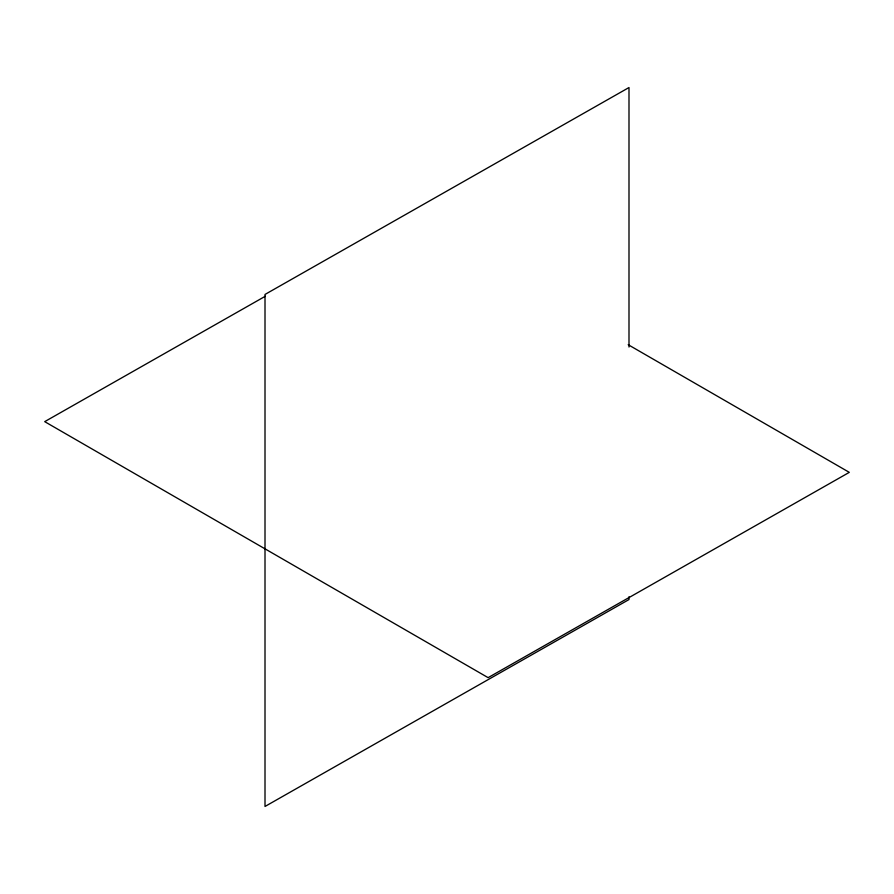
<?xml version="1.0" encoding="UTF-8"?>
<svg xmlns="http://www.w3.org/2000/svg" width="894" height="894" viewBox="0 0 894 894"><rect width="100%" height="100%" fill="white"/><g stroke="black" fill="none" stroke-linecap="round" stroke-linejoin="round"><path stroke-width="1.34" d="M265.294 296.26L44.7 421.644L488.113 677.652L849.3 472.356L628.191 344.704M628.996 347.028L628.996 87.534L265.004 294.45L265.004 806.466L628.996 599.55L628.996 596.756"/></g></svg>
